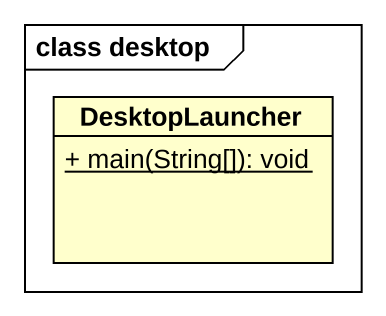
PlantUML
@startuml
mainframe class desktop
hide circle
hide empty members
skinparam classAttributeIconSize 0
class DesktopLauncher {
  {static} + main(String[]): void
}
@enduml
